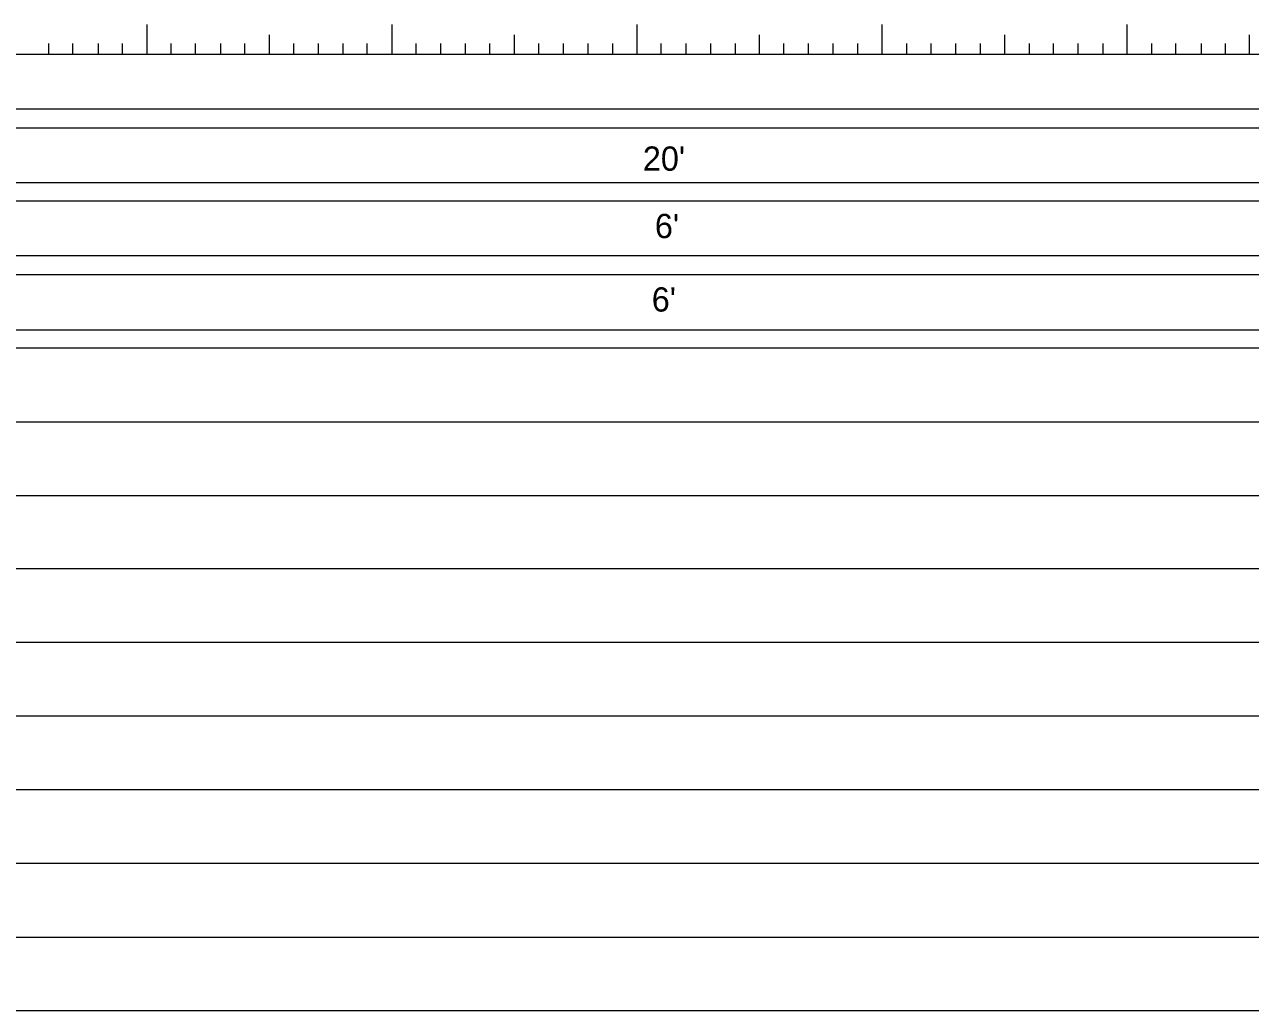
# Model space of a CAD drawing. Extents: x -6.9 to 14.9, y -10.9 to 5.7.
# Drawn here: x 1.19 to 6.25, y -6.41 to -2.34 of the extents above; entities that cross this region are included whole.
import ezdxf
from ezdxf.enums import TextEntityAlignment as Align

# ---------------------------------------------------------------- set-up
doc = ezdxf.new("R2010")
doc.units = 0
doc.header["$LTSCALE"] = 0.04
doc.layers.add('1', color=7, linetype='Continuous', lineweight=13)

msp = doc.modelspace()

# ---------------------------------------------------------------- linework, layer by layer
at = {"layer": '1'}
for p, q in [((1.699, -2.342), (1.699, -2.464)), ((2.711, -2.342), (2.711, -2.464)), ((3.722, -2.342), (3.722, -2.464)), ((4.733, -2.342), (4.733, -2.464)), ((5.744, -2.342), (5.744, -2.464)), ((1.293, -2.42), (1.293, -2.464)), ((1.393, -2.42), (1.393, -2.464)), ((1.498, -2.42), (1.498, -2.464)), ((1.597, -2.42), (1.597, -2.464)), ((1.799, -2.42), (1.799, -2.464)), ((1.899, -2.42), (1.899, -2.464)), ((2.003, -2.42), (2.003, -2.464)), ((2.103, -2.42), (2.103, -2.464)), ((2.205, -2.384), (2.205, -2.464)), ((2.305, -2.42), (2.305, -2.464)), ((2.407, -2.42), (2.407, -2.464)), ((2.509, -2.42), (2.509, -2.464)), ((2.608, -2.42), (2.608, -2.464)), ((2.81, -2.42), (2.81, -2.464)), ((2.912, -2.42), (2.912, -2.464)), ((3.014, -2.42), (3.014, -2.464)), ((3.114, -2.42), (3.114, -2.464)), ((3.216, -2.384), (3.216, -2.464)), ((3.316, -2.42), (3.316, -2.464)), ((3.418, -2.42), (3.418, -2.464)), ((3.52, -2.42), (3.52, -2.464)), ((3.622, -2.42), (3.622, -2.464)), ((3.821, -2.42), (3.821, -2.464)), ((3.924, -2.42), (3.924, -2.464)), ((4.026, -2.42), (4.026, -2.464)), ((4.128, -2.42), (4.128, -2.464)), ((4.227, -2.384), (4.227, -2.464)), ((4.327, -2.42), (4.327, -2.464)), ((4.429, -2.42), (4.429, -2.464)), ((4.531, -2.42), (4.531, -2.464)), ((4.633, -2.42), (4.633, -2.464)), ((4.835, -2.42), (4.835, -2.464)), ((4.935, -2.42), (4.935, -2.464)), ((5.037, -2.42), (5.037, -2.464)), ((5.139, -2.42), (5.139, -2.464)), ((5.239, -2.384), (5.239, -2.464)), ((5.341, -2.42), (5.341, -2.464)), ((5.44, -2.42), (5.44, -2.464)), ((5.543, -2.42), (5.543, -2.464)), ((5.645, -2.42), (5.645, -2.464)), ((5.846, -2.42), (5.846, -2.464)), ((5.946, -2.42), (5.946, -2.464)), ((6.051, -2.42), (6.051, -2.464)), ((6.15, -2.42), (6.15, -2.464)), ((6.25, -2.384), (6.25, -2.464)), ((-6.921, -2.464), (14.851, -2.464)), ((-5.382, -2.69), (14.851, -2.69)), ((-6.921, -2.768), (14.851, -2.768)), ((-5.382, -2.994), (14.851, -2.994)), ((-6.921, -3.069), (14.851, -3.069)), ((-5.382, -3.295), (14.851, -3.295)), ((-5.931, -3.373), (14.851, -3.373)), ((-5.382, -3.602), (14.851, -3.602)), ((-6.921, -3.675), (14.851, -3.675)), ((-5.931, -3.981), (14.851, -3.981)), ((-5.931, -4.285), (14.851, -4.285)), ((-5.931, -4.89), (14.851, -4.89)), ((-5.931, -5.194), (14.851, -5.194)), ((-6.921, -5.498), (14.851, -5.498)), ((-6.921, -5.802), (14.851, -5.802)), ((-6.921, -6.106), (14.851, -6.106)), ((-5.931, -6.409), (14.851, -6.409))]:
    msp.add_line(p, q, dxfattribs=at)
msp.add_lwpolyline([(-6.921, -4.586), (-5.931, -4.586), (14.851, -4.586)], dxfattribs=at)

# ---------------------------------------------------------------- texts
for s, p in [("20'", (3.834, -2.945)), ("6'", (3.8465, -3.223)), ("6'", (3.8335, -3.526))]:
    msp.add_text(s, height=0.1, dxfattribs=at).set_placement(p, align=Align.CENTER)

doc.saveas('drawing.dxf')
